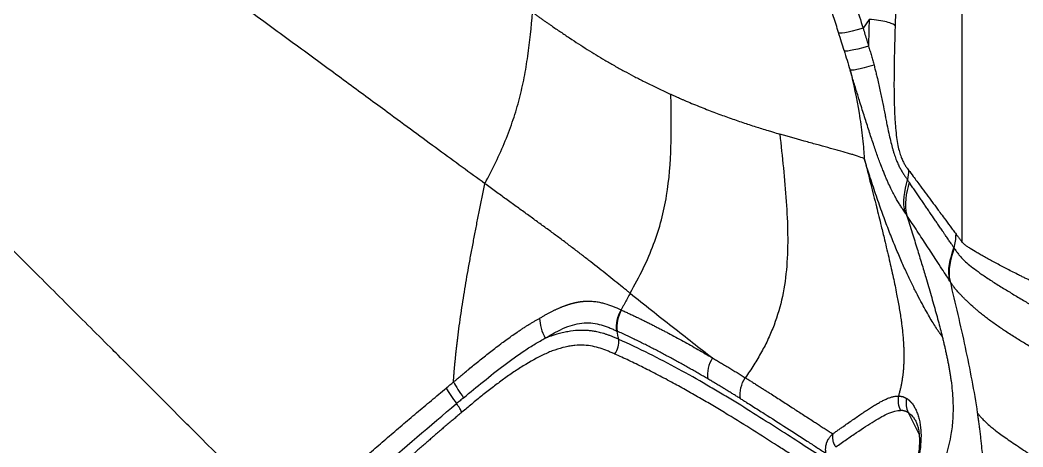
# Model space of a CAD drawing. Extents: x 0 to 84, y -21 to 126.
# Drawn here: x 61.47 to 75.28, y 20.01 to 25.89 of the extents above; entities that cross this region are included whole.
import ezdxf

# ---------------------------------------------------------------- set-up
doc = ezdxf.new("R2010")
doc.units = 0
doc.header["$MEASUREMENT"] = 0
doc.layers.add('1', color=4, linetype='Continuous')

# ---------------------------------------------------------------- blocks, each defined once
blk = doc.blocks.new('PRODIGY')
at = {"layer": '1', "color": 3, "linetype": 'Continuous', "lineweight": 25}
for p, q in [((73.66, 31.105), (73.516, 25.813)), ((74.434, 29.483), (74.434, 22.837)), ((73.159, 25.901), (73.076, 25.78)), ((74.269, 22.297), (74.273, 22.291)), ((69.748, 21.898), (69.744, 21.9)), ((69.687, 21.608), (69.691, 21.606)), ((73.697, 20.484), (73.847, 20.183)), ((73.806, 20.355), (73.808, 20.352))]:
    blk.add_line(p, q, dxfattribs=at)
at = {"layer": '1', "color": 3, "linetype": 'Continuous', "lineweight": 25, "flags": 128}
blk.add_lwpolyline([(74.326, 22.756), (74.328, 22.753), (74.33, 22.75)], dxfattribs=at)
at = {"layer": '1', "color": 3, "linetype": 'Continuous', "lineweight": 25}
for points, knots in [([(72.114, 28.893), (72.158, 28.749), (72.242, 28.478), (72.405, 27.951), (72.587, 27.363), (72.791, 26.702), (72.948, 26.191), (73.043, 25.885), (73.076, 25.78)], [0, 0, 0, 0, 0.1382956, 0.2615018, 0.50789, 0.7049782, 0.8983402, 1, 1, 1, 1]), ([(72.738, 25.719), (72.716, 25.792), (72.67, 25.939), (72.602, 26.158), (72.534, 26.377), (72.465, 26.595), (72.396, 26.814), (72.327, 27.031), (72.24, 27.302), (72.134, 27.629), (72.031, 27.945), (71.946, 28.2), (71.88, 28.399), (71.81, 28.606), (71.762, 28.749), (71.737, 28.821)], [0, 0, 0, 0, 0.070503, 0.14094, 0.211306, 0.281595, 0.351802, 0.421918, 0.491937, 0.613323, 0.737923, 0.798314, 0.860925, 0.930522, 1, 1, 1, 1]), ([(67.87, 23.638), (67.767, 23.713), (67.56, 23.864), (67.234, 24.103), (66.891, 24.355), (66.567, 24.593), (66.266, 24.815), (65.996, 25.014), (65.715, 25.221), (65.424, 25.435), (65.127, 25.652), (64.809, 25.884), (64.474, 26.128), (64.138, 26.371), (63.924, 26.527), (63.091, 27.132)], [0, 0, 0, 0, 0.093886, 0.188682, 0.284377, 0.38149, 0.446936, 0.51287, 0.579184, 0.645706, 0.712066, 0.777855, 0.855911, 0.932792, 1, 1, 1, 1]), ([(63.688, 20.409), (62.904, 21.193), (62.712, 21.385), (62.409, 21.687), (62.096, 22.001), (61.774, 22.322), (61.445, 22.651), (61.111, 22.986), (60.771, 23.325), (60.429, 23.667), (60.084, 24.012), (59.618, 24.478), (59.031, 25.066), (58.32, 25.777), (57.838, 26.259), (57.595, 26.501)], [0, 0, 0, 0, 0.05576, 0.112545, 0.168682, 0.225319, 0.282864, 0.342188, 0.403103, 0.46568, 0.529241, 0.594464, 0.72712, 0.862717, 1, 1, 1, 1]), ([(67.87, 23.638), (67.923, 23.738), (67.974, 23.837), (68.068, 24.034), (68.112, 24.131), (68.191, 24.326), (68.228, 24.423), (68.292, 24.617), (68.321, 24.713), (68.371, 24.907), (68.393, 25.005), (68.431, 25.2), (68.447, 25.298), (68.489, 25.594), (68.509, 25.793), (68.528, 25.997)], [0, 0, 0, 0, 0.125, 0.125, 0.25, 0.25, 0.375, 0.375, 0.5, 0.5, 0.625, 0.625, 0.75, 0.75, 1, 1, 1, 1]), ([(68.528, 25.997), (68.541, 25.988), (68.566, 25.97), (68.604, 25.943), (68.642, 25.916), (68.678, 25.89), (68.715, 25.865), (68.75, 25.84), (68.816, 25.794), (68.912, 25.729), (69.036, 25.645), (69.159, 25.565), (69.28, 25.487), (69.401, 25.413), (69.525, 25.338), (69.654, 25.263), (69.786, 25.19), (69.919, 25.119), (70.032, 25.06), (70.128, 25.012), (70.205, 24.975), (70.28, 24.938), (70.356, 24.903), (70.406, 24.88), (70.431, 24.869)], [0, 0, 0, 0, 0.018274, 0.036374, 0.0543, 0.072049, 0.089619, 0.107009, 0.124219, 0.186309, 0.248035, 0.310305, 0.372396, 0.434522, 0.497151, 0.567961, 0.639653, 0.709393, 0.783411, 0.826834, 0.870016, 0.913184, 0.956487, 1, 1, 1, 1]), ([(73.159, 25.901), (73.157, 25.839), (73.156, 25.777), (73.153, 25.654), (73.152, 25.593), (73.151, 25.532)], [0, 0, 0, 0, 0.5, 0.5, 1, 1, 1, 1]), ([(73.516, 25.813), (73.51, 25.823), (73.496, 25.832), (73.457, 25.849), (73.43, 25.858), (73.367, 25.873), (73.331, 25.88), (73.249, 25.892), (73.205, 25.897), (73.159, 25.901)], [0, 0, 0, 0, 0.25, 0.25, 0.5, 0.5, 0.75, 0.75, 1, 1, 1, 1]), ([(73.516, 25.813), (73.515, 25.777), (73.514, 25.715), (73.511, 25.62), (73.509, 25.533), (73.506, 25.41), (73.503, 25.257), (73.501, 25.072), (73.501, 24.892), (73.504, 24.745), (73.508, 24.633), (73.512, 24.553), (73.517, 24.477), (73.524, 24.38), (73.537, 24.271), (73.555, 24.161), (73.576, 24.073), (73.599, 24.002), (73.624, 23.946), (73.649, 23.9), (73.669, 23.87), (73.686, 23.846), (73.695, 23.834), (73.701, 23.826)], [0, 0, 0, 0, 0.0382364, 0.0657795, 0.1001318, 0.1307677, 0.1954746, 0.2602225, 0.3226252, 0.383011, 0.4131169, 0.4421398, 0.4713343, 0.5000849, 0.5578254, 0.6163655, 0.6768886, 0.7394829, 0.8034463, 0.868034, 0.933768, 0.9558012, 1, 1, 1, 1]), ([(72.814, 25.472), (72.802, 25.511), (72.777, 25.593), (72.752, 25.676), (72.738, 25.719)], [0, 0, 0, 0, 0.473077, 1, 1, 1, 1]), ([(73.076, 25.78), (73.084, 25.752), (73.101, 25.696), (73.127, 25.613), (73.143, 25.559), (73.151, 25.532)], [0, 0, 0, 0, 0.342601, 0.675907, 1, 1, 1, 1]), ([(72.814, 25.472), (72.828, 25.428), (72.841, 25.384), (72.868, 25.295), (72.882, 25.25), (72.896, 25.205)], [0, 0, 0, 0, 0.5, 0.5, 1, 1, 1, 1]), ([(73.151, 25.532), (73.155, 25.521), (73.161, 25.499), (73.171, 25.465), (73.181, 25.432), (73.191, 25.399), (73.2, 25.367), (73.209, 25.334), (73.218, 25.302), (73.224, 25.28), (73.227, 25.269)], [0, 0, 0, 0, 0.1281607, 0.2552228, 0.3812841, 0.5064446, 0.6308035, 0.7544568, 0.8774948, 1, 1, 1, 1]), ([(73.227, 25.269), (73.229, 25.259), (73.235, 25.238), (73.243, 25.207), (73.251, 25.177), (73.258, 25.147), (73.265, 25.117), (73.277, 25.067), (73.293, 24.998), (73.313, 24.911), (73.331, 24.826), (73.352, 24.718), (73.372, 24.618), (73.39, 24.522), (73.407, 24.436), (73.428, 24.334), (73.453, 24.226), (73.473, 24.148), (73.49, 24.09), (73.507, 24.034), (73.529, 23.972), (73.555, 23.911), (73.581, 23.858), (73.607, 23.812), (73.633, 23.77), (73.659, 23.731), (73.676, 23.706), (73.685, 23.693)], [0, 0, 0, 0, 0.011749, 0.023378, 0.03489, 0.046284, 0.057553, 0.068689, 0.102124, 0.135033, 0.166426, 0.198403, 0.257708, 0.281064, 0.311819, 0.362207, 0.412472, 0.4664, 0.495092, 0.525035, 0.587678, 0.653079, 0.72053, 0.787579, 0.858806, 0.929125, 1, 1, 1, 1]), ([(72.896, 25.205), (72.945, 25.011), (72.987, 24.813), (73.037, 24.507), (73.052, 24.404), (73.07, 24.248), (73.075, 24.196), (73.082, 24.117), (73.084, 24.09), (73.088, 24.038), (73.09, 24.011), (73.092, 23.985)], [0, 0, 0, 0, 0.5, 0.5, 0.75, 0.75, 0.875, 0.875, 0.9375, 0.9375, 1, 1, 1, 1]), ([(73.657, 23.232), (73.645, 23.25), (73.625, 23.281), (73.593, 23.33), (73.568, 23.371), (73.546, 23.407), (73.523, 23.446), (73.495, 23.498), (73.458, 23.571), (73.424, 23.643), (73.395, 23.711), (73.372, 23.765), (73.348, 23.826), (73.322, 23.892), (73.295, 23.966), (73.258, 24.068), (73.22, 24.18), (73.18, 24.298), (73.14, 24.422), (73.088, 24.584), (73.038, 24.743), (73.001, 24.864), (72.976, 24.945), (72.95, 25.029), (72.923, 25.116), (72.905, 25.175), (72.896, 25.205)], [0, 0, 0, 0, 0.077875, 0.137656, 0.20532, 0.239752, 0.271977, 0.339749, 0.401694, 0.464378, 0.494393, 0.524929, 0.551678, 0.583409, 0.611965, 0.640134, 0.69638, 0.725317, 0.7538, 0.812114, 0.873707, 0.897184, 0.921539, 0.946787, 0.972938, 1, 1, 1, 1]), ([(69.869, 22.129), (69.934, 22.244), (69.995, 22.357), (70.103, 22.582), (70.151, 22.693), (70.235, 22.916), (70.271, 23.027), (70.329, 23.249), (70.353, 23.361), (70.408, 23.697), (70.425, 23.924), (70.435, 24.273), (70.436, 24.39), (70.435, 24.627), (70.433, 24.747), (70.431, 24.869)], [0, 0, 0, 0, 0.125, 0.125, 0.25, 0.25, 0.375, 0.375, 0.5, 0.5, 0.75, 0.75, 0.875, 0.875, 1, 1, 1, 1]), ([(70.431, 24.869), (70.442, 24.864), (70.465, 24.854), (70.499, 24.838), (70.534, 24.823), (70.569, 24.807), (70.605, 24.792), (70.663, 24.767), (70.744, 24.733), (70.846, 24.692), (70.947, 24.652), (71.078, 24.602), (71.236, 24.544), (71.39, 24.491), (71.51, 24.451), (71.596, 24.423), (71.683, 24.396), (71.76, 24.372), (71.844, 24.346), (71.896, 24.331), (71.929, 24.321)], [0, 0, 0, 0, 0.019521, 0.039554, 0.060096, 0.081139, 0.102671, 0.124671, 0.184772, 0.249614, 0.312561, 0.373648, 0.498149, 0.623533, 0.686533, 0.750173, 0.808567, 0.876497, 0.922418, 1, 1, 1, 1]), ([(71.929, 24.321), (71.946, 24.165), (71.963, 24.01), (71.994, 23.701), (72.008, 23.547), (72.039, 23.089), (72.047, 22.789), (72.013, 22.36), (71.994, 22.22), (71.936, 21.95), (71.898, 21.818), (71.826, 21.627), (71.8, 21.565), (71.742, 21.441), (71.711, 21.38), (71.644, 21.26), (71.609, 21.2), (71.534, 21.082), (71.495, 21.023), (71.455, 20.964)], [0, 0, 0, 0, 0.125, 0.125, 0.25, 0.25, 0.5, 0.5, 0.625, 0.625, 0.75, 0.75, 0.8125, 0.8125, 0.875, 0.875, 0.9375, 0.9375, 1, 1, 1, 1]), ([(73.092, 23.985), (73.063, 23.995), (73.032, 24.006), (72.982, 24.022), (72.964, 24.028), (72.928, 24.039), (72.91, 24.045), (72.852, 24.062), (72.811, 24.074), (72.746, 24.092), (72.723, 24.098), (72.677, 24.111), (72.653, 24.118), (72.581, 24.138), (72.53, 24.152), (72.423, 24.181), (72.367, 24.196), (72.192, 24.245), (72.065, 24.28), (71.929, 24.321)], [0, 0, 0, 0, 0.125, 0.125, 0.1875, 0.1875, 0.25, 0.25, 0.375, 0.375, 0.4375, 0.4375, 0.5, 0.5, 0.625, 0.625, 0.75, 0.75, 1, 1, 1, 1]), ([(73.092, 23.985), (73.122, 23.866), (73.178, 23.645), (73.256, 23.335), (73.319, 23.08), (73.378, 22.837), (73.434, 22.601), (73.491, 22.351), (73.535, 22.134), (73.571, 21.939), (73.593, 21.803), (73.609, 21.685), (73.619, 21.599), (73.628, 21.498), (73.633, 21.422), (73.636, 21.356), (73.637, 21.305), (73.638, 21.255), (73.637, 21.204), (73.635, 21.154), (73.632, 21.104), (73.628, 21.054), (73.623, 21.004), (73.616, 20.955), (73.608, 20.905), (73.599, 20.856), (73.588, 20.808), (73.576, 20.76), (73.567, 20.728), (73.562, 20.712)], [0, 0, 0, 0, 0.109366, 0.204199, 0.285713, 0.343531, 0.428453, 0.502476, 0.572767, 0.626645, 0.680337, 0.696377, 0.733876, 0.758144, 0.78734, 0.802603, 0.81785, 0.833074, 0.84828, 0.863476, 0.878669, 0.893854, 0.909032, 0.924202, 0.939367, 0.954529, 0.96969, 0.984846, 1, 1, 1, 1]), ([(74.164, 21.534), (74.162, 21.537), (74.158, 21.543), (74.151, 21.552), (74.144, 21.561), (74.137, 21.57), (74.13, 21.58), (74.122, 21.59), (74.115, 21.601), (74.108, 21.612), (74.1, 21.623), (74.092, 21.635), (74.073, 21.665), (74.04, 21.717), (73.989, 21.802), (73.934, 21.9), (73.873, 22.011), (73.808, 22.136), (73.738, 22.277), (73.664, 22.433), (73.587, 22.607), (73.507, 22.796), (73.426, 23.002), (73.343, 23.224), (73.273, 23.423), (73.217, 23.589), (73.183, 23.692), (73.158, 23.77), (73.142, 23.823), (73.125, 23.876), (73.108, 23.93), (73.097, 23.966), (73.092, 23.985)], [0, 0, 0, 0, 0.013354, 0.026651, 0.039891, 0.053074, 0.066201, 0.079272, 0.092288, 0.105248, 0.118154, 0.131006, 0.143804, 0.214354, 0.282455, 0.350304, 0.4152, 0.479852, 0.541519, 0.603008, 0.661576, 0.719733, 0.776264, 0.83183, 0.88779, 0.915556, 0.943567, 0.954826, 0.966097, 0.977383, 0.988684, 1, 1, 1, 1]), ([(73.701, 23.826), (73.723, 23.797), (73.778, 23.723), (73.86, 23.612), (73.948, 23.493), (74.017, 23.4), (74.071, 23.327), (74.105, 23.281), (74.145, 23.227), (74.2, 23.153), (74.26, 23.072), (74.307, 23.008), (74.335, 22.97), (74.349, 22.952), (74.355, 22.942)], [0, 0, 0, 0, 0.100595, 0.25128, 0.377946, 0.504612, 0.565909, 0.625806, 0.660583, 0.750967, 0.874354, 0.937187, 0.968614, 1, 1, 1, 1]), ([(67.437, 20.906), (67.439, 20.922), (67.441, 20.956), (67.445, 21.005), (67.449, 21.055), (67.453, 21.105), (67.458, 21.155), (67.463, 21.205), (67.468, 21.255), (67.473, 21.305), (67.478, 21.355), (67.484, 21.406), (67.49, 21.456), (67.496, 21.506), (67.507, 21.595), (67.524, 21.723), (67.548, 21.89), (67.574, 22.059), (67.602, 22.229), (67.631, 22.4), (67.662, 22.572), (67.695, 22.747), (67.723, 22.894), (67.745, 23.011), (67.762, 23.098), (67.78, 23.185), (67.797, 23.274), (67.815, 23.364), (67.833, 23.454), (67.852, 23.546), (67.864, 23.607), (67.87, 23.638)], [0, 0, 0, 0, 0.019402, 0.038769, 0.058102, 0.077402, 0.096672, 0.115913, 0.135125, 0.15431, 0.173469, 0.192604, 0.211716, 0.230806, 0.249874, 0.312087, 0.374641, 0.436639, 0.499445, 0.560909, 0.623026, 0.685809, 0.749281, 0.779783, 0.810516, 0.841485, 0.872692, 0.904143, 0.935841, 0.967791, 1, 1, 1, 1]), ([(69.869, 22.129), (69.859, 22.137), (69.842, 22.151), (69.807, 22.179), (69.748, 22.226), (69.66, 22.297), (69.552, 22.383), (69.442, 22.47), (69.33, 22.559), (69.214, 22.65), (69.114, 22.726), (69.032, 22.788), (68.968, 22.837), (68.905, 22.884), (68.819, 22.948), (68.712, 23.027), (68.577, 23.125), (68.441, 23.224), (68.301, 23.325), (68.184, 23.41), (68.089, 23.479), (68.018, 23.531), (67.945, 23.584), (67.895, 23.62), (67.87, 23.638)], [0, 0, 0, 0, 0.018684, 0.031148, 0.062327, 0.124777, 0.187229, 0.249562, 0.311839, 0.374103, 0.436344, 0.467456, 0.498566, 0.532155, 0.560809, 0.623145, 0.685593, 0.748162, 0.810658, 0.873757, 0.904643, 0.93597, 0.967752, 1, 1, 1, 1]), ([(74.326, 22.756), (74.323, 22.76), (74.32, 22.765), (74.313, 22.774), (74.31, 22.779), (74.302, 22.791), (74.298, 22.797), (74.289, 22.81), (74.284, 22.818), (74.273, 22.833), (74.268, 22.841), (74.256, 22.858), (74.25, 22.866), (74.239, 22.883), (74.233, 22.891), (74.222, 22.908), (74.217, 22.915), (74.207, 22.93), (74.202, 22.937), (74.194, 22.949), (74.19, 22.955), (74.183, 22.966), (74.179, 22.97), (74.175, 22.977), (74.173, 22.979), (74.17, 22.984), (74.169, 22.986), (74.156, 23.005), (74.144, 23.023), (74.12, 23.057), (74.109, 23.074), (74.086, 23.108), (74.074, 23.124), (74.04, 23.174), (74.018, 23.207), (73.984, 23.256), (73.973, 23.273), (73.95, 23.306), (73.939, 23.323), (73.916, 23.357), (73.904, 23.374), (73.886, 23.4), (73.88, 23.408), (73.868, 23.426), (73.862, 23.434), (73.85, 23.452), (73.844, 23.461), (73.832, 23.478), (73.826, 23.487), (73.807, 23.515), (73.795, 23.533), (73.769, 23.571), (73.756, 23.589), (73.738, 23.616), (73.732, 23.625), (73.72, 23.643), (73.714, 23.652), (73.708, 23.66)], [0, 0, 0, 0, 0.015625, 0.015625, 0.03125, 0.03125, 0.046875, 0.046875, 0.0625, 0.0625, 0.078125, 0.078125, 0.09375, 0.09375, 0.109375, 0.109375, 0.125, 0.125, 0.140625, 0.140625, 0.15625, 0.15625, 0.171875, 0.171875, 0.179687, 0.179687, 0.1875, 0.1875, 0.25, 0.25, 0.3125, 0.3125, 0.375, 0.375, 0.5, 0.5, 0.5625, 0.5625, 0.625, 0.625, 0.6875, 0.6875, 0.71875, 0.71875, 0.75, 0.75, 0.78125, 0.78125, 0.8125, 0.8125, 0.875, 0.875, 0.9375, 0.9375, 0.96875, 0.96875, 1, 1, 1, 1]), ([(74.269, 22.297), (74.254, 22.321), (74.218, 22.376), (74.157, 22.471), (74.067, 22.609), (73.955, 22.782), (73.819, 22.988), (73.727, 23.127), (73.679, 23.199)], [0, 0, 0, 0, 0.0768144, 0.1844554, 0.314059, 0.5350348, 0.7599991, 1, 1, 1, 1]), ([(73.679, 23.199), (73.703, 23.12), (73.751, 22.968), (73.818, 22.747), (73.88, 22.543), (73.932, 22.37), (73.975, 22.224), (74.011, 22.101), (74.045, 21.98), (74.078, 21.864), (74.109, 21.751), (74.138, 21.641), (74.156, 21.569), (74.164, 21.534)], [0, 0, 0, 0, 0.143082, 0.276253, 0.399035, 0.511352, 0.587819, 0.662162, 0.7343, 0.804178, 0.871759, 0.937031, 1, 1, 1, 1]), ([(74.355, 22.942), (74.359, 22.937), (74.368, 22.926), (74.381, 22.908), (74.394, 22.891), (74.405, 22.876), (74.416, 22.863), (74.425, 22.851), (74.431, 22.842), (74.434, 22.837)], [0, 0, 0, 0, 0.153097, 0.319161, 0.498194, 0.654596, 0.748626, 0.881958, 1, 1, 1, 1]), ([(75.372, 22.305), (75.365, 22.308), (75.35, 22.316), (75.327, 22.327), (75.303, 22.338), (75.279, 22.35), (75.254, 22.363), (75.228, 22.375), (75.184, 22.398), (75.122, 22.429), (75.018, 22.482), (74.895, 22.547), (74.781, 22.609), (74.7, 22.655), (74.625, 22.698), (74.561, 22.738), (74.514, 22.769), (74.491, 22.785), (74.476, 22.797), (74.463, 22.807), (74.452, 22.817), (74.445, 22.824), (74.439, 22.831), (74.436, 22.835), (74.434, 22.837)], [0, 0, 0, 0, 0.016605, 0.033829, 0.05164, 0.07003, 0.08898, 0.108477, 0.128507, 0.191502, 0.253198, 0.37611, 0.500173, 0.563436, 0.623082, 0.745778, 0.808184, 0.845544, 0.871399, 0.90569, 0.935333, 0.957953, 0.979528, 1, 1, 1, 1]), ([(74.33, 22.75), (74.339, 22.736), (74.355, 22.713), (74.377, 22.682), (74.394, 22.659), (74.41, 22.639), (74.428, 22.618), (74.461, 22.583), (74.517, 22.534), (74.605, 22.465), (74.712, 22.387), (74.842, 22.3), (74.986, 22.209), (75.11, 22.134), (75.208, 22.075), (75.281, 22.031), (75.356, 21.986), (75.444, 21.933), (75.571, 21.857), (75.723, 21.765), (75.886, 21.668), (75.987, 21.609), (76.035, 21.58)], [0, 0, 0, 0, 0.072062, 0.122257, 0.15625, 0.185775, 0.217892, 0.249897, 0.316926, 0.379982, 0.441586, 0.50857, 0.574159, 0.633897, 0.664055, 0.695434, 0.723746, 0.75654, 0.802602, 0.878155, 0.941825, 1, 1, 1, 1]), ([(74.273, 22.291), (74.308, 22.14), (74.344, 21.988), (74.413, 21.686), (74.448, 21.535), (74.512, 21.233), (74.543, 21.082), (74.6, 20.78), (74.626, 20.629), (74.648, 20.479)], [0, 0, 0, 0, 0.25, 0.25, 0.5, 0.5, 0.75, 0.75, 1, 1, 1, 1]), ([(75.779, 21.154), (75.764, 21.162), (75.733, 21.18), (75.683, 21.21), (75.61, 21.252), (75.541, 21.293), (75.436, 21.355), (75.323, 21.423), (75.175, 21.514), (75.039, 21.601), (74.907, 21.691), (74.807, 21.764), (74.732, 21.822), (74.687, 21.859), (74.652, 21.889), (74.62, 21.916), (74.569, 21.961), (74.519, 22.008), (74.473, 22.052), (74.443, 22.082), (74.416, 22.11), (74.384, 22.145), (74.358, 22.174), (74.336, 22.201), (74.316, 22.227), (74.295, 22.258), (74.28, 22.28), (74.273, 22.291)], [0, 0, 0, 0, 0.018195, 0.039873, 0.064901, 0.111271, 0.129949, 0.200709, 0.259946, 0.327695, 0.388951, 0.452473, 0.483606, 0.514539, 0.530954, 0.549224, 0.574887, 0.633717, 0.663062, 0.692095, 0.720718, 0.751111, 0.811587, 0.836444, 0.87397, 0.936468, 1, 1, 1, 1]), ([(69.869, 22.129), (69.862, 22.116), (69.849, 22.09), (69.828, 22.051), (69.807, 22.012), (69.786, 21.974), (69.765, 21.937), (69.751, 21.912), (69.744, 21.9)], [0, 0, 0, 0, 0.170856, 0.340041, 0.507551, 0.673383, 0.837534, 1, 1, 1, 1]), ([(69.869, 22.129), (70.067, 21.971), (70.26, 21.818), (70.638, 21.521), (70.823, 21.377), (71.005, 21.237)], [0, 0, 0, 0, 0.5, 0.5, 1, 1, 1, 1]), ([(68.624, 21.782), (68.63, 21.786), (68.644, 21.795), (68.663, 21.806), (68.683, 21.818), (68.702, 21.829), (68.721, 21.839), (68.739, 21.849), (68.757, 21.859), (68.774, 21.868), (68.792, 21.877), (68.808, 21.886), (68.825, 21.894), (68.841, 21.902), (68.857, 21.909), (68.872, 21.916), (68.888, 21.923), (68.903, 21.929), (68.917, 21.935), (68.931, 21.941), (68.945, 21.947), (68.959, 21.952), (68.972, 21.957), (68.985, 21.962), (68.998, 21.966), (69.01, 21.97), (69.023, 21.974), (69.034, 21.978), (69.046, 21.982), (69.057, 21.985), (69.068, 21.988), (69.079, 21.991), (69.09, 21.994), (69.1, 21.996), (69.11, 21.998), (69.119, 22), (69.129, 22.002), (69.138, 22.004), (69.147, 22.006), (69.155, 22.008), (69.164, 22.009), (69.172, 22.01), (69.18, 22.011), (69.187, 22.013), (69.195, 22.014), (69.202, 22.014), (69.208, 22.015), (69.215, 22.016), (69.221, 22.017), (69.228, 22.017), (69.233, 22.018), (69.239, 22.018), (69.244, 22.018), (69.25, 22.019), (69.279, 22.02), (69.33, 22.021), (69.399, 22.014), (69.461, 22.003), (69.538, 21.983), (69.633, 21.949), (69.705, 21.917), (69.744, 21.9)], [0, 0, 0, 0, 0.014985, 0.029752, 0.044295, 0.05861, 0.072692, 0.086535, 0.100141, 0.113515, 0.126661, 0.139584, 0.152286, 0.164773, 0.177046, 0.189108, 0.200962, 0.212609, 0.224053, 0.235293, 0.246332, 0.257171, 0.267812, 0.278254, 0.288499, 0.298547, 0.3084, 0.318057, 0.327519, 0.336786, 0.345858, 0.354736, 0.36342, 0.371909, 0.380204, 0.388305, 0.396212, 0.403924, 0.411442, 0.418765, 0.425893, 0.432827, 0.439566, 0.44611, 0.45246, 0.458614, 0.464573, 0.470336, 0.475905, 0.481278, 0.486457, 0.49144, 0.496228, 0.50082, 0.505218, 0.574468, 0.639556, 0.700773, 0.758313, 0.872296, 1, 1, 1, 1]), ([(69.687, 21.608), (69.681, 21.656), (69.683, 21.707), (69.702, 21.806), (69.719, 21.855), (69.744, 21.9)], [0, 0, 0, 0, 0.5, 0.5, 1, 1, 1, 1]), ([(69.748, 21.898), (69.724, 21.853), (69.706, 21.804), (69.687, 21.705), (69.685, 21.655), (69.691, 21.606)], [0, 0, 0, 0, 0.5, 0.5, 1, 1, 1, 1]), ([(69.748, 21.898), (69.766, 21.89), (69.801, 21.874), (69.853, 21.849), (69.906, 21.825), (69.957, 21.8), (70.008, 21.776), (70.058, 21.751), (70.108, 21.727), (70.157, 21.702), (70.206, 21.677), (70.254, 21.653), (70.302, 21.628), (70.349, 21.603), (70.415, 21.569), (70.499, 21.524), (70.6, 21.468), (70.702, 21.412), (70.803, 21.354), (70.904, 21.296), (70.971, 21.257), (71.005, 21.237)], [0, 0, 0, 0, 0.039772, 0.079359, 0.118747, 0.157922, 0.196865, 0.235558, 0.273999, 0.312196, 0.350157, 0.387888, 0.425397, 0.46269, 0.499772, 0.581566, 0.663959, 0.746984, 0.830664, 0.915006, 1, 1, 1, 1]), ([(67.437, 20.906), (67.452, 20.918), (67.483, 20.944), (67.532, 20.985), (67.588, 21.031), (67.65, 21.082), (67.717, 21.138), (67.788, 21.195), (67.886, 21.274), (67.986, 21.352), (68.085, 21.428), (68.162, 21.485), (68.237, 21.539), (68.302, 21.584), (68.354, 21.619), (68.394, 21.646), (68.434, 21.671), (68.473, 21.696), (68.512, 21.719), (68.55, 21.741), (68.587, 21.762), (68.611, 21.776), (68.624, 21.782)], [0, 0, 0, 0, 0.035742, 0.076635, 0.122811, 0.174395, 0.231493, 0.291299, 0.351655, 0.475066, 0.541978, 0.601849, 0.668679, 0.73166, 0.766599, 0.801076, 0.835125, 0.868796, 0.902117, 0.935097, 0.967731, 1, 1, 1, 1]), ([(68.624, 21.782), (68.625, 21.74), (68.632, 21.694), (68.659, 21.601), (68.678, 21.553), (68.701, 21.508)], [0, 0, 0, 0, 0.5, 0.5, 1, 1, 1, 1]), ([(68.701, 21.508), (68.748, 21.538), (68.795, 21.566), (68.887, 21.615), (68.932, 21.637), (69.022, 21.674), (69.066, 21.689), (69.153, 21.71), (69.196, 21.717), (69.279, 21.722), (69.319, 21.721), (69.398, 21.711), (69.435, 21.703), (69.509, 21.682), (69.545, 21.669), (69.59, 21.651), (69.599, 21.647), (69.617, 21.64), (69.625, 21.636), (69.643, 21.628), (69.652, 21.624), (69.665, 21.618), (69.669, 21.616), (69.676, 21.613), (69.678, 21.612), (69.683, 21.61), (69.685, 21.609), (69.687, 21.608)], [0, 0, 0, 0, 0.125, 0.125, 0.25, 0.25, 0.375, 0.375, 0.5, 0.5, 0.625, 0.625, 0.75, 0.75, 0.875, 0.875, 0.90625, 0.90625, 0.9375, 0.9375, 0.96875, 0.96875, 0.984375, 0.984375, 0.992187, 0.992187, 1, 1, 1, 1]), ([(69.712, 21.493), (69.696, 21.5), (69.666, 21.514), (69.622, 21.532), (69.581, 21.548), (69.541, 21.562), (69.502, 21.575), (69.465, 21.585), (69.43, 21.594), (69.397, 21.601), (69.366, 21.606), (69.337, 21.61), (69.311, 21.613), (69.276, 21.616), (69.226, 21.618), (69.136, 21.617), (69.037, 21.605), (68.937, 21.584), (68.877, 21.568), (68.825, 21.552), (68.787, 21.54), (68.749, 21.527), (68.723, 21.517), (68.708, 21.511), (68.701, 21.508)], [0, 0, 0, 0, 0.059033, 0.112708, 0.163688, 0.211908, 0.257298, 0.299791, 0.339325, 0.375845, 0.409288, 0.439597, 0.46672, 0.490612, 0.544652, 0.618014, 0.746215, 0.810218, 0.873933, 0.894934, 0.937239, 0.964423, 0.985324, 1, 1, 1, 1]), ([(70.939, 20.949), (70.919, 20.961), (70.879, 20.984), (70.819, 21.019), (70.758, 21.054), (70.697, 21.089), (70.634, 21.124), (70.572, 21.159), (70.508, 21.194), (70.444, 21.229), (70.379, 21.264), (70.314, 21.299), (70.248, 21.334), (70.181, 21.369), (70.113, 21.403), (70.045, 21.438), (69.976, 21.472), (69.906, 21.506), (69.835, 21.54), (69.764, 21.573), (69.716, 21.595), (69.691, 21.606)], [0, 0, 0, 0, 0.050638, 0.101494, 0.152565, 0.20385, 0.255346, 0.307055, 0.358977, 0.411114, 0.463469, 0.516045, 0.568848, 0.621881, 0.67515, 0.728659, 0.782415, 0.836422, 0.890686, 0.94521, 1, 1, 1, 1]), ([(74.164, 21.534), (74.169, 21.515), (74.179, 21.476), (74.192, 21.418), (74.205, 21.361), (74.218, 21.304), (74.23, 21.247), (74.241, 21.192), (74.252, 21.137), (74.261, 21.082), (74.271, 21.028), (74.279, 20.975), (74.297, 20.849), (74.317, 20.646), (74.314, 20.389), (74.28, 20.124), (74.226, 19.914), (74.165, 19.733), (74.119, 19.609), (74.07, 19.487), (74.037, 19.408), (74.02, 19.368)], [0, 0, 0, 0, 0.026645, 0.053013, 0.079096, 0.104885, 0.130372, 0.155553, 0.180423, 0.204983, 0.229232, 0.253175, 0.276815, 0.398916, 0.525282, 0.620786, 0.759583, 0.820779, 0.881313, 0.94113, 1, 1, 1, 1]), ([(69.658, 21.291), (69.641, 21.299), (69.609, 21.313), (69.543, 21.341), (69.46, 21.372), (69.353, 21.4), (69.237, 21.415), (69.133, 21.413), (69.045, 21.402), (68.954, 21.384), (68.836, 21.35), (68.643, 21.271), (68.446, 21.161), (68.251, 21.033), (68.109, 20.932), (67.968, 20.826), (67.852, 20.734), (67.758, 20.658), (67.691, 20.603), (67.622, 20.546), (67.577, 20.508), (67.553, 20.488)], [0, 0, 0, 0, 0.034328, 0.067122, 0.132621, 0.198096, 0.263598, 0.328837, 0.361319, 0.393685, 0.457808, 0.521085, 0.644783, 0.705428, 0.765386, 0.822518, 0.883544, 0.912037, 0.942079, 0.970035, 1, 1, 1, 1]), ([(67.578, 20.689), (67.668, 20.764), (67.759, 20.839), (67.944, 20.989), (68.038, 21.063), (68.227, 21.207), (68.323, 21.276), (68.466, 21.371), (68.513, 21.401), (68.608, 21.458), (68.655, 21.484), (68.701, 21.508)], [0, 0, 0, 0, 0.25, 0.25, 0.5, 0.5, 0.75, 0.75, 0.875, 0.875, 1, 1, 1, 1]), ([(69.658, 21.291), (69.679, 21.32), (69.695, 21.354), (69.714, 21.423), (69.716, 21.459), (69.712, 21.493)], [0, 0, 0, 0, 0.5, 0.5, 1, 1, 1, 1]), ([(72.585, 19.823), (72.496, 19.88), (72.402, 19.941), (72.204, 20.068), (72.101, 20.135), (71.885, 20.274), (71.773, 20.345), (71.541, 20.492), (71.422, 20.566), (71.239, 20.678), (71.177, 20.715), (71.052, 20.79), (70.989, 20.827), (70.797, 20.939), (70.667, 21.012), (70.402, 21.157), (70.268, 21.227), (69.994, 21.364), (69.854, 21.43), (69.712, 21.493)], [0, 0, 0, 0, 0.125, 0.125, 0.25, 0.25, 0.375, 0.375, 0.5, 0.5, 0.5625, 0.5625, 0.625, 0.625, 0.75, 0.75, 0.875, 0.875, 1, 1, 1, 1]), ([(72.49, 19.646), (72.481, 19.652), (72.462, 19.664), (72.434, 19.682), (72.406, 19.7), (72.378, 19.718), (72.35, 19.736), (72.321, 19.754), (72.293, 19.773), (72.265, 19.791), (72.237, 19.809), (72.169, 19.853), (72.058, 19.924), (71.845, 20.061), (71.568, 20.238), (71.273, 20.421), (71.032, 20.566), (70.845, 20.676), (70.656, 20.784), (70.493, 20.875), (70.36, 20.947), (70.256, 21.001), (70.153, 21.054), (70.052, 21.105), (69.952, 21.155), (69.853, 21.202), (69.756, 21.247), (69.69, 21.277), (69.658, 21.291)], [0, 0, 0, 0, 0.013047, 0.025975, 0.038785, 0.051477, 0.064052, 0.076512, 0.088856, 0.101086, 0.1132, 0.125201, 0.188278, 0.250628, 0.379227, 0.501801, 0.565474, 0.627099, 0.690349, 0.752006, 0.785392, 0.818085, 0.850086, 0.881401, 0.912038, 0.94201, 0.971326, 1, 1, 1, 1]), ([(71.005, 21.237), (70.977, 21.194), (70.956, 21.146), (70.933, 21.048), (70.931, 20.997), (70.939, 20.949)], [0, 0, 0, 0, 0.5, 0.5, 1, 1, 1, 1]), ([(71.005, 21.237), (71.023, 21.226), (71.06, 21.205), (71.115, 21.172), (71.171, 21.138), (71.227, 21.104), (71.284, 21.07), (71.341, 21.035), (71.398, 21), (71.436, 20.976), (71.455, 20.964)], [0, 0, 0, 0, 0.1191896, 0.2400202, 0.3624913, 0.4866172, 0.6124167, 0.7399056, 0.8690968, 1, 1, 1, 1]), ([(67.339, 20.823), (67.356, 20.838), (67.389, 20.865), (67.422, 20.893), (67.437, 20.906)], [0, 0, 0, 0, 0.5222, 1, 1, 1, 1]), ([(67.437, 20.906), (67.455, 20.874), (67.476, 20.839), (67.523, 20.766), (67.55, 20.728), (67.578, 20.689)], [0, 0, 0, 0, 0.5, 0.5, 1, 1, 1, 1]), ([(71.389, 20.676), (71.374, 20.686), (71.342, 20.705), (71.294, 20.735), (71.246, 20.764), (71.196, 20.795), (71.146, 20.825), (71.095, 20.856), (71.044, 20.886), (70.992, 20.918), (70.956, 20.938), (70.939, 20.949)], [0, 0, 0, 0, 0.107269, 0.215483, 0.324646, 0.434764, 0.545853, 0.657929, 0.770988, 0.885017, 1, 1, 1, 1]), ([(71.389, 20.676), (71.382, 20.724), (71.383, 20.775), (71.406, 20.874), (71.426, 20.922), (71.455, 20.964)], [0, 0, 0, 0, 0.5, 0.5, 1, 1, 1, 1]), ([(71.455, 20.964), (71.47, 20.955), (71.502, 20.935), (71.549, 20.906), (71.596, 20.876), (71.644, 20.846), (71.692, 20.815), (71.741, 20.784), (71.825, 20.731), (71.948, 20.652), (72.098, 20.554), (72.249, 20.457), (72.362, 20.383), (72.447, 20.328), (72.501, 20.293), (72.554, 20.259), (72.607, 20.225), (72.642, 20.202), (72.659, 20.191)], [0, 0, 0, 0, 0.033912, 0.068441, 0.103584, 0.139339, 0.175704, 0.212677, 0.250255, 0.369508, 0.500221, 0.616797, 0.749469, 0.798508, 0.848099, 0.898235, 0.948883, 1, 1, 1, 1]), ([(65.189, 18.907), (65.206, 18.924), (65.239, 18.957), (65.289, 19.006), (65.339, 19.055), (65.39, 19.105), (65.441, 19.154), (65.492, 19.203), (65.544, 19.252), (65.596, 19.301), (65.648, 19.35), (65.7, 19.399), (65.753, 19.448), (65.806, 19.497), (65.859, 19.546), (65.913, 19.595), (65.967, 19.643), (66.021, 19.692), (66.075, 19.741), (66.13, 19.789), (66.185, 19.838), (66.253, 19.899), (66.336, 19.971), (66.434, 20.056), (66.532, 20.141), (66.631, 20.226), (66.73, 20.311), (66.83, 20.396), (66.931, 20.481), (67.032, 20.566), (67.134, 20.652), (67.236, 20.737), (67.304, 20.795), (67.339, 20.823)], [0, 0, 0, 0, 0.024188, 0.048444, 0.072767, 0.097157, 0.121613, 0.146137, 0.170727, 0.195384, 0.220108, 0.244897, 0.269753, 0.294675, 0.319663, 0.344717, 0.369837, 0.395022, 0.420272, 0.445588, 0.470969, 0.496415, 0.540928, 0.585699, 0.630724, 0.676003, 0.721535, 0.767319, 0.813353, 0.859638, 0.906174, 0.952961, 1, 1, 1, 1]), ([(67.339, 20.823), (67.356, 20.791), (67.377, 20.757), (67.425, 20.684), (67.452, 20.646), (67.481, 20.608)], [0, 0, 0, 0, 0.5, 0.5, 1, 1, 1, 1]), ([(72.659, 20.191), (72.667, 20.196), (72.681, 20.207), (72.703, 20.223), (72.724, 20.238), (72.746, 20.253), (72.767, 20.268), (72.788, 20.283), (72.826, 20.31), (72.881, 20.348), (72.949, 20.396), (73.014, 20.441), (73.076, 20.483), (73.136, 20.523), (73.193, 20.56), (73.248, 20.594), (73.3, 20.624), (73.349, 20.65), (73.388, 20.669), (73.418, 20.681), (73.441, 20.69), (73.463, 20.697), (73.484, 20.703), (73.505, 20.707), (73.525, 20.71), (73.544, 20.712), (73.556, 20.712), (73.562, 20.712)], [0, 0, 0, 0, 0.017417, 0.034919, 0.052507, 0.070184, 0.08795, 0.105807, 0.123757, 0.185419, 0.247438, 0.309385, 0.371352, 0.433811, 0.495775, 0.559777, 0.622863, 0.685096, 0.746542, 0.779163, 0.81149, 0.843536, 0.875312, 0.906833, 0.938112, 0.969163, 1, 1, 1, 1]), ([(73.562, 20.712), (73.556, 20.679), (73.555, 20.644), (73.565, 20.577), (73.575, 20.544), (73.591, 20.514)], [0, 0, 0, 0, 0.5, 0.5, 1, 1, 1, 1]), ([(73.562, 20.712), (73.566, 20.712), (73.572, 20.712), (73.582, 20.711), (73.592, 20.71), (73.602, 20.708), (73.611, 20.706), (73.621, 20.704), (73.63, 20.701), (73.639, 20.697), (73.648, 20.694), (73.657, 20.69), (73.666, 20.685), (73.671, 20.682), (73.674, 20.68)], [0, 0, 0, 0, 0.082977, 0.165969, 0.248991, 0.33206, 0.415188, 0.498392, 0.581686, 0.665084, 0.7486, 0.832249, 0.916045, 1, 1, 1, 1]), ([(65.376, 18.721), (65.457, 18.802), (65.539, 18.883), (65.706, 19.044), (65.79, 19.124), (66.047, 19.364), (66.221, 19.523), (66.753, 19.994), (67.116, 20.302), (67.481, 20.608)], [0, 0, 0, 0, 0.125, 0.125, 0.25, 0.25, 0.5, 0.5, 1, 1, 1, 1]), ([(67.578, 20.689), (67.562, 20.676), (67.529, 20.648), (67.497, 20.621), (67.481, 20.608)], [0, 0, 0, 0, 0.5051365, 1, 1, 1, 1]), ([(67.553, 20.488), (67.547, 20.503), (67.537, 20.522), (67.513, 20.562), (67.498, 20.585), (67.481, 20.608)], [0, 0, 0, 0, 0.5, 0.5, 1, 1, 1, 1]), ([(71.389, 20.676), (71.396, 20.672), (71.403, 20.667), (71.417, 20.659), (71.424, 20.654), (71.445, 20.641), (71.486, 20.616), (71.527, 20.59), (71.608, 20.539), (71.662, 20.505), (71.82, 20.404), (71.922, 20.339), (72.119, 20.211), (72.214, 20.15), (72.351, 20.062), (72.395, 20.033), (72.482, 19.977), (72.524, 19.95), (72.566, 19.923)], [0, 0, 0, 0, 0.015625, 0.015625, 0.03125, 0.03125, 0.0625, 0.125, 0.125, 0.25, 0.25, 0.5, 0.5, 0.75, 0.75, 0.875, 0.875, 1, 1, 1, 1]), ([(73.674, 20.68), (73.667, 20.647), (73.665, 20.613), (73.673, 20.546), (73.683, 20.514), (73.697, 20.484)], [0, 0, 0, 0, 0.5, 0.5, 1, 1, 1, 1]), ([(73.674, 20.68), (73.677, 20.678), (73.682, 20.675), (73.69, 20.67), (73.697, 20.664), (73.705, 20.658), (73.712, 20.651), (73.719, 20.645), (73.726, 20.637), (73.733, 20.63), (73.74, 20.622), (73.756, 20.603), (73.779, 20.57), (73.806, 20.518), (73.829, 20.458), (73.848, 20.394), (73.862, 20.324), (73.873, 20.225), (73.875, 20.092), (73.858, 19.946), (73.836, 19.822), (73.818, 19.744), (73.804, 19.683), (73.793, 19.641), (73.782, 19.599), (73.771, 19.557), (73.763, 19.528), (73.759, 19.513)], [0, 0, 0, 0, 0.012805, 0.025655, 0.038552, 0.051498, 0.064494, 0.077542, 0.090644, 0.1038, 0.117013, 0.130283, 0.194028, 0.258877, 0.321665, 0.385629, 0.448104, 0.510593, 0.635818, 0.756603, 0.818227, 0.878458, 0.903251, 0.927787, 0.952081, 0.976147, 1, 1, 1, 1]), ([(67.553, 20.488), (67.535, 20.473), (67.5, 20.443), (67.446, 20.398), (67.393, 20.353), (67.339, 20.307), (67.285, 20.261), (67.232, 20.215), (67.178, 20.169), (67.124, 20.122), (67.071, 20.075), (67.017, 20.028), (66.963, 19.981), (66.909, 19.934), (66.855, 19.886), (66.801, 19.838), (66.748, 19.79), (66.694, 19.742), (66.64, 19.694), (66.586, 19.645), (66.533, 19.596), (66.463, 19.533), (66.378, 19.455), (66.278, 19.362), (66.177, 19.269), (66.078, 19.175), (65.978, 19.081), (65.88, 18.986), (65.782, 18.891), (65.684, 18.796), (65.587, 18.701), (65.523, 18.637), (65.491, 18.605)], [0, 0, 0, 0, 0.025303, 0.050656, 0.076057, 0.101504, 0.126996, 0.152532, 0.178109, 0.203725, 0.22938, 0.25507, 0.280795, 0.306551, 0.332337, 0.358151, 0.383991, 0.409854, 0.435739, 0.461642, 0.487562, 0.513495, 0.562396, 0.611289, 0.660157, 0.708983, 0.757749, 0.806437, 0.855026, 0.903497, 0.951828, 1, 1, 1, 1]), ([(72.7, 20.011), (72.75, 20.047), (72.799, 20.081), (72.894, 20.147), (72.94, 20.179), (73.073, 20.268), (73.153, 20.322), (73.301, 20.412), (73.368, 20.45), (73.488, 20.501), (73.542, 20.515), (73.591, 20.514)], [0, 0, 0, 0, 0.125, 0.125, 0.25, 0.25, 0.5, 0.5, 0.75, 0.75, 1, 1, 1, 1]), ([(73.697, 20.484), (73.695, 20.486), (73.689, 20.489), (73.681, 20.493), (73.673, 20.497), (73.665, 20.5), (73.656, 20.504), (73.647, 20.506), (73.638, 20.509), (73.629, 20.511), (73.62, 20.512), (73.61, 20.513), (73.601, 20.514), (73.594, 20.514), (73.591, 20.514)], [0, 0, 0, 0, 0.0816873, 0.1636824, 0.2459829, 0.3285865, 0.4114907, 0.4946927, 0.5781899, 0.6619794, 0.7460583, 0.8304234, 0.9150718, 1, 1, 1, 1]), ([(73.697, 20.484), (73.697, 20.484), (73.698, 20.484), (73.698, 20.484), (73.702, 20.482), (73.721, 20.469), (73.749, 20.443), (73.782, 20.401), (73.798, 20.37), (73.806, 20.355)], [0, 0, 0, 0, 0.00056, 0.005497, 0.019691, 0.074138, 0.466175, 0.722386, 1, 1, 1, 1]), ([(74.648, 20.479), (74.651, 20.459), (74.657, 20.417), (74.666, 20.352), (74.675, 20.285), (74.684, 20.215), (74.692, 20.142), (74.7, 20.067), (74.709, 19.979), (74.718, 19.872), (74.728, 19.734), (74.736, 19.61), (74.739, 19.529), (74.74, 19.505)], [0, 0, 0, 0, 0.064091, 0.130785, 0.200082, 0.271984, 0.346494, 0.423618, 0.503366, 0.618204, 0.752246, 0.925633, 1, 1, 1, 1]), ([(74.648, 20.479), (74.651, 20.475), (74.658, 20.468), (74.668, 20.456), (74.678, 20.444), (74.688, 20.433), (74.698, 20.421), (74.708, 20.41), (74.729, 20.387), (74.765, 20.35), (74.822, 20.298), (74.886, 20.247), (74.952, 20.197), (75.029, 20.142), (75.116, 20.082), (75.21, 20.019), (75.308, 19.952), (75.411, 19.879), (75.519, 19.799), (75.632, 19.71), (75.743, 19.619), (75.849, 19.527), (75.974, 19.415), (76.128, 19.271), (76.293, 19.111), (76.448, 18.959), (76.567, 18.84), (76.668, 18.739), (76.751, 18.657), (76.835, 18.572), (76.921, 18.486), (76.978, 18.428), (77.007, 18.399)], [0, 0, 0, 0, 0.021325, 0.041794, 0.061438, 0.080288, 0.098374, 0.115725, 0.132371, 0.198636, 0.257307, 0.29678, 0.333991, 0.371604, 0.406767, 0.440565, 0.472657, 0.505057, 0.537225, 0.572139, 0.608221, 0.6379, 0.668912, 0.722897, 0.781028, 0.823665, 0.868078, 0.893415, 0.919281, 0.945671, 0.972579, 1, 1, 1, 1]), ([(65.189, 18.907), (65.084, 19.012), (64.875, 19.222), (64.555, 19.541), (64.233, 19.863), (63.946, 20.15), (63.761, 20.336), (63.688, 20.409)], [0, 0, 0, 0, 0.221177, 0.441279, 0.656723, 0.865576, 1, 1, 1, 1]), ([(73.807, 20.354), (73.814, 20.338), (73.826, 20.309), (73.838, 20.259), (73.844, 20.217), (73.848, 20.184), (73.85, 20.149), (73.852, 20.108), (73.851, 20.051), (73.846, 19.978), (73.834, 19.887), (73.814, 19.775), (73.782, 19.638), (73.753, 19.53), (73.738, 19.473)], [0, 0, 0, 0, 0.1195363, 0.2139924, 0.2831643, 0.3270292, 0.362714, 0.4123924, 0.4760644, 0.5535992, 0.6448466, 0.7496846, 0.8680497, 1, 1, 1, 1]), ([(72.562, 20.011), (72.563, 20.015), (72.564, 20.022), (72.565, 20.032), (72.568, 20.042), (72.57, 20.051), (72.573, 20.061), (72.576, 20.071), (72.58, 20.08), (72.584, 20.089), (72.588, 20.098), (72.592, 20.107), (72.599, 20.119), (72.607, 20.133), (72.619, 20.148), (72.631, 20.163), (72.645, 20.178), (72.654, 20.187), (72.659, 20.191)], [0, 0, 0, 0, 0.046121, 0.092315, 0.138609, 0.185029, 0.231599, 0.278345, 0.325291, 0.372464, 0.419887, 0.467584, 0.515578, 0.608121, 0.702697, 0.799448, 0.898508, 1, 1, 1, 1]), ([(72.659, 20.191), (72.652, 20.165), (72.652, 20.135), (72.662, 20.087), (72.667, 20.072), (72.681, 20.04), (72.69, 20.025), (72.7, 20.011)], [0, 0, 0, 0, 0.5, 0.5, 0.75, 0.75, 1, 1, 1, 1]), ([(72.566, 19.923), (72.565, 19.926), (72.564, 19.933), (72.562, 19.943), (72.561, 19.953), (72.561, 19.963), (72.56, 19.972), (72.56, 19.982), (72.561, 19.992), (72.561, 20.002), (72.562, 20.008), (72.562, 20.011)], [0, 0, 0, 0, 0.111623, 0.222993, 0.334162, 0.445185, 0.556116, 0.667009, 0.777918, 0.888897, 1, 1, 1, 1])]:
    blk.add_open_spline(points, degree=3, knots=knots, dxfattribs=at)
for points in [[(73.076, 25.78), (72.844, 25.716), (72.752, 25.7), (72.738, 25.719)], [(73.151, 25.532), (72.922, 25.469), (72.828, 25.452), (72.814, 25.472)], [(73.227, 25.269), (73.021, 25.215), (72.909, 25.189), (72.896, 25.205)], [(73.701, 23.826), (73.7, 23.78), (73.694, 23.736), (73.685, 23.693)], [(73.657, 23.232), (73.611, 23.387), (73.65, 23.533), (73.685, 23.693)], [(73.708, 23.66), (73.672, 23.5), (73.633, 23.355), (73.679, 23.199)], [(73.708, 23.66), (73.7, 23.671), (73.693, 23.682), (73.685, 23.693)], [(73.679, 23.199), (73.672, 23.21), (73.664, 23.221), (73.657, 23.232)], [(74.326, 22.756), (74.344, 22.815), (74.354, 22.876), (74.355, 22.942)], [(74.269, 22.297), (74.231, 22.456), (74.276, 22.598), (74.326, 22.756)], [(74.33, 22.75), (74.28, 22.592), (74.236, 22.45), (74.273, 22.291)], [(69.712, 21.493), (69.705, 21.531), (69.698, 21.569), (69.691, 21.606)]]:
    blk.add_open_spline(points, degree=3, dxfattribs=at)

msp = doc.modelspace()

# ---------------------------------------------------------------- block references
at = {"layer": '1'}
msp.add_blockref('PRODIGY', (0, 0), dxfattribs=at)

doc.saveas('drawing.dxf')
